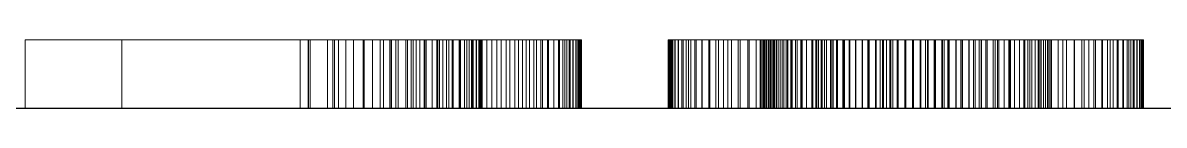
# Model space of a CAD drawing. Header units: millimetres. Extents: x 6 to 207, y 20 to 91.
# Drawn here: x 53.342 to 56.671, y 20.667 to 20.867 of the extents above; entities that cross this region are included whole.
import ezdxf

# ---------------------------------------------------------------- set-up
doc = ezdxf.new("R2010")
doc.units = ezdxf.units.MM
doc.linetypes.add('WP_HIDDEN', pattern=[2.3, 1.5, -0.8])
doc.layers.add('HIDDEN', color=7, linetype='WP_HIDDEN', lineweight=13)
doc.layers.add('VISIBLE', color=7, linetype='CONTINUOUS', lineweight=25)

msp = doc.modelspace()

# ---------------------------------------------------------------- linework, layer by layer
at = {"layer": 'HIDDEN', "ltscale": 0.333333}
for p, q in [((53.34918, 20.66667), (53.34918, 20.86667)), ((53.34918, 20.86667), (53.63053, 20.86667)), ((54.15116, 20.86667), (53.34918, 20.86667)), ((53.63053, 20.66667), (53.63053, 20.86667)), ((53.63053, 20.86667), (54.17581, 20.86667)), ((53.63053, 20.86667), (54.17436, 20.86667)), ((54.18016, 20.86667), (53.63053, 20.86667)), ((54.15116, 20.66667), (54.15116, 20.86667)), ((54.25077, 20.86667), (54.15116, 20.86667)), ((54.17436, 20.86667), (54.26256, 20.86667)), ((54.17436, 20.66667), (54.17436, 20.86667)), ((54.17581, 20.66667), (54.17581, 20.86667)), ((54.17581, 20.86667), (54.2311, 20.86667)), ((54.24586, 20.86667), (54.18016, 20.86667)), ((54.18016, 20.66667), (54.18016, 20.86667)), ((54.2311, 20.66667), (54.2311, 20.86667)), ((54.2311, 20.86667), (54.28422, 20.86667)), ((54.30661, 20.86667), (54.24586, 20.86667)), ((54.24586, 20.66667), (54.24586, 20.86667)), ((54.25077, 20.66667), (54.25077, 20.86667)), ((54.33788, 20.86667), (54.25077, 20.86667)), ((54.26256, 20.86667), (54.3357, 20.86667)), ((54.26256, 20.66667), (54.26256, 20.86667)), ((54.28422, 20.66667), (54.28422, 20.86667)), ((54.28422, 20.86667), (54.33516, 20.86667)), ((54.36242, 20.86667), (54.30661, 20.86667)), ((54.30661, 20.66667), (54.30661, 20.86667)), ((54.33516, 20.66667), (54.33516, 20.86667)), ((54.33516, 20.86667), (54.38392, 20.86667)), ((54.3357, 20.86667), (54.3938, 20.86667)), ((54.3357, 20.66667), (54.3357, 20.86667)), ((54.33788, 20.66667), (54.33788, 20.86667)), ((54.41247, 20.86667), (54.33788, 20.86667)), ((54.41329, 20.86667), (54.36242, 20.86667)), ((54.36242, 20.66667), (54.36242, 20.86667)), ((54.38392, 20.66667), (54.38392, 20.86667)), ((54.38392, 20.86667), (54.43051, 20.86667)), ((54.3938, 20.86667), (54.41721, 20.86667)), ((54.3938, 20.66667), (54.3938, 20.86667)), ((54.41247, 20.66667), (54.41247, 20.86667)), ((54.47456, 20.86667), (54.41247, 20.86667)), ((54.45922, 20.86667), (54.41329, 20.86667)), ((54.41329, 20.66667), (54.41329, 20.86667)), ((54.41721, 20.86667), (54.43686, 20.86667)), ((54.41721, 20.66667), (54.41721, 20.86667)), ((54.43051, 20.66667), (54.43051, 20.86667)), ((54.43051, 20.86667), (54.47492, 20.86667)), ((54.43686, 20.86667), (54.46374, 20.86667)), ((54.43686, 20.66667), (54.43686, 20.86667)), ((54.48033, 20.86667), (54.45922, 20.86667)), ((54.45922, 20.66667), (54.45922, 20.86667)), ((54.46374, 20.86667), (54.48929, 20.86667)), ((54.46374, 20.66667), (54.46374, 20.86667)), ((54.47456, 20.66667), (54.47456, 20.86667)), ((54.51292, 20.86667), (54.47456, 20.86667)), ((54.47492, 20.66667), (54.47492, 20.86667)), ((54.47492, 20.86667), (54.51716, 20.86667)), ((54.50021, 20.86667), (54.48033, 20.86667)), ((54.48033, 20.66667), (54.48033, 20.86667)), ((54.48929, 20.86667), (54.5135, 20.86667)), ((54.48929, 20.66667), (54.48929, 20.86667)), ((54.51886, 20.86667), (54.50021, 20.86667)), ((54.50021, 20.66667), (54.50021, 20.86667)), ((54.51292, 20.66667), (54.51292, 20.86667)), ((54.5497, 20.86667), (54.51292, 20.86667)), ((54.5135, 20.86667), (54.53638, 20.86667)), ((54.5135, 20.66667), (54.5135, 20.86667)), ((54.51716, 20.66667), (54.51716, 20.86667)), ((54.51716, 20.86667), (54.55722, 20.86667)), ((54.53626, 20.86667), (54.51886, 20.86667)), ((54.51886, 20.66667), (54.51886, 20.86667)), ((54.55244, 20.86667), (54.53626, 20.86667)), ((54.53626, 20.66667), (54.53626, 20.86667)), ((54.53638, 20.86667), (54.55792, 20.86667)), ((54.53638, 20.66667), (54.53638, 20.86667)), ((54.5497, 20.66667), (54.5497, 20.86667)), ((54.58489, 20.86667), (54.5497, 20.86667)), ((54.56738, 20.86667), (54.55244, 20.86667)), ((54.55244, 20.66667), (54.55244, 20.86667)), ((54.55722, 20.66667), (54.55722, 20.86667)), ((54.55722, 20.86667), (54.59511, 20.86667)), ((54.55792, 20.86667), (54.57812, 20.86667)), ((54.55792, 20.66667), (54.55792, 20.86667)), ((54.59423, 20.86667), (54.56738, 20.86667)), ((54.56738, 20.66667), (54.56738, 20.86667)), ((54.57812, 20.86667), (54.59698, 20.86667)), ((54.57812, 20.66667), (54.57812, 20.86667)), ((54.58489, 20.66667), (54.58489, 20.86667)), ((54.6185, 20.86667), (54.58489, 20.86667)), ((54.6175, 20.86667), (54.59423, 20.86667)), ((54.59423, 20.66667), (54.59423, 20.86667)), ((54.59511, 20.66667), (54.59511, 20.86667)), ((54.59511, 20.86667), (54.63082, 20.86667)), ((54.59698, 20.86667), (54.61451, 20.86667)), ((54.59698, 20.66667), (54.59698, 20.86667)), ((54.61451, 20.86667), (54.63031, 20.86667)), ((54.61451, 20.66667), (54.61451, 20.86667)), ((54.63719, 20.86667), (54.6175, 20.86667)), ((54.6175, 20.66667), (54.6175, 20.86667)), ((54.6185, 20.66667), (54.6185, 20.86667)), ((54.65051, 20.86667), (54.6185, 20.86667)), ((54.63031, 20.86667), (54.64401, 20.86667)), ((54.63031, 20.66667), (54.63031, 20.86667)), ((54.63082, 20.66667), (54.63082, 20.86667)), ((54.63082, 20.86667), (54.66436, 20.86667)), ((54.6533, 20.86667), (54.63719, 20.86667)), ((54.63719, 20.66667), (54.63719, 20.86667)), ((54.64401, 20.86667), (54.6556, 20.86667)), ((54.64401, 20.66667), (54.64401, 20.86667)), ((54.65051, 20.66667), (54.65051, 20.86667)), ((54.68095, 20.86667), (54.65051, 20.86667)), ((54.66583, 20.86667), (54.6533, 20.86667)), ((54.6533, 20.66667), (54.6533, 20.86667)), ((54.6556, 20.86667), (54.66509, 20.86667)), ((54.6556, 20.66667), (54.6556, 20.86667)), ((54.66436, 20.66667), (54.66436, 20.86667)), ((54.66436, 20.86667), (54.69572, 20.86667)), ((54.66509, 20.86667), (54.67246, 20.86667)), ((54.66509, 20.66667), (54.66509, 20.86667)), ((54.67478, 20.86667), (54.66583, 20.86667)), ((54.66583, 20.66667), (54.66583, 20.86667)), ((54.67246, 20.86667), (54.67773, 20.86667)), ((54.67246, 20.66667), (54.67246, 20.86667)), ((54.68015, 20.86667), (54.67478, 20.86667)), ((54.67478, 20.66667), (54.67478, 20.86667)), ((54.67773, 20.86667), (54.68089, 20.86667)), ((54.67773, 20.66667), (54.67773, 20.86667)), ((54.68194, 20.86667), (54.68015, 20.86667)), ((54.68015, 20.66667), (54.68015, 20.86667)), ((54.68089, 20.86667), (54.68194, 20.86667)), ((54.68089, 20.66667), (54.68089, 20.86667)), ((54.68095, 20.66667), (54.68095, 20.86667)), ((54.70979, 20.86667), (54.68095, 20.86667)), ((54.68194, 20.66667), (54.68194, 20.86667)), ((54.69572, 20.66667), (54.69572, 20.86667)), ((54.69572, 20.86667), (54.72491, 20.86667)), ((54.70979, 20.66667), (54.70979, 20.86667)), ((54.73705, 20.86667), (54.70979, 20.86667)), ((54.72491, 20.66667), (54.72491, 20.86667)), ((54.72491, 20.86667), (54.75192, 20.86667)), ((54.73705, 20.66667), (54.73705, 20.86667)), ((54.76287, 20.86667), (54.73705, 20.86667)), ((54.75192, 20.66667), (54.75192, 20.86667)), ((54.75192, 20.86667), (54.77675, 20.86667)), ((54.76287, 20.66667), (54.76287, 20.86667)), ((54.7874, 20.86667), (54.76287, 20.86667)), ((54.77675, 20.66667), (54.77675, 20.86667)), ((54.77675, 20.86667), (54.79941, 20.86667)), ((54.7874, 20.66667), (54.7874, 20.86667)), ((54.81064, 20.86667), (54.7874, 20.86667)), ((54.79941, 20.66667), (54.79941, 20.86667)), ((54.79941, 20.86667), (54.82031, 20.86667)), ((54.81064, 20.66667), (54.81064, 20.86667)), ((54.83259, 20.86667), (54.81064, 20.86667)), ((54.82031, 20.66667), (54.82031, 20.86667)), ((54.82031, 20.86667), (54.83986, 20.86667)), ((54.83259, 20.66667), (54.83259, 20.86667)), ((54.85324, 20.86667), (54.83259, 20.86667)), ((54.83986, 20.66667), (54.83986, 20.86667)), ((54.83986, 20.86667), (54.85806, 20.86667)), ((54.85324, 20.66667), (54.85324, 20.86667)), ((54.8726, 20.86667), (54.85324, 20.86667)), ((54.85806, 20.66667), (54.85806, 20.86667)), ((54.85806, 20.86667), (54.87492, 20.86667)), ((54.8726, 20.66667), (54.8726, 20.86667)), ((54.89068, 20.86667), (54.8726, 20.86667)), ((54.87492, 20.66667), (54.87492, 20.86667)), ((54.87492, 20.86667), (54.89042, 20.86667)), ((54.89042, 20.66667), (54.89042, 20.86667)), ((54.89042, 20.86667), (54.90458, 20.86667)), ((54.89068, 20.66667), (54.89068, 20.86667)), ((54.90746, 20.86667), (54.89068, 20.86667)), ((54.90458, 20.66667), (54.90458, 20.86667)), ((54.90458, 20.86667), (54.91739, 20.86667)), ((54.90746, 20.66667), (54.90746, 20.86667)), ((54.92258, 20.86667), (54.90746, 20.86667)), ((54.91739, 20.66667), (54.91739, 20.86667)), ((54.91739, 20.86667), (54.92885, 20.86667)), ((54.92258, 20.66667), (54.92258, 20.86667)), ((54.93569, 20.86667), (54.92258, 20.86667)), ((54.92885, 20.66667), (54.92885, 20.86667)), ((54.92885, 20.86667), (54.93896, 20.86667)), ((54.93569, 20.66667), (54.93569, 20.86667)), ((54.94678, 20.86667), (54.93569, 20.86667)), ((54.93896, 20.66667), (54.93896, 20.86667)), ((54.93896, 20.86667), (54.94772, 20.86667)), ((54.94678, 20.66667), (54.94678, 20.86667)), ((54.95586, 20.86667), (54.94678, 20.86667)), ((54.94772, 20.66667), (54.94772, 20.86667)), ((54.94772, 20.86667), (54.95514, 20.86667)), ((54.95514, 20.66667), (54.95514, 20.86667)), ((54.95514, 20.86667), (54.9612, 20.86667)), ((54.95586, 20.66667), (54.95586, 20.86667)), ((54.96292, 20.86667), (54.95586, 20.86667)), ((54.9612, 20.66667), (54.9612, 20.86667)), ((54.9612, 20.86667), (54.96592, 20.86667)), ((54.96292, 20.66667), (54.96292, 20.86667)), ((54.96796, 20.86667), (54.96292, 20.86667)), ((54.96592, 20.66667), (54.96592, 20.86667)), ((54.96592, 20.86667), (54.96929, 20.86667)), ((54.96796, 20.66667), (54.96796, 20.86667)), ((54.97098, 20.86667), (54.96796, 20.86667)), ((54.96929, 20.66667), (54.96929, 20.86667)), ((54.96929, 20.86667), (54.97132, 20.86667)), ((54.97098, 20.66667), (54.97098, 20.86667)), ((54.97199, 20.86667), (54.97098, 20.86667)), ((54.97132, 20.66667), (54.97132, 20.86667)), ((54.97132, 20.86667), (54.97199, 20.86667)), ((54.97199, 20.66667), (54.97199, 20.86667)), ((55.22554, 20.86667), (55.22433, 20.86667)), ((55.22433, 20.66667), (55.22433, 20.86667)), ((55.22433, 20.86667), (55.22515, 20.86667)), ((55.22515, 20.66667), (55.22515, 20.86667)), ((55.22515, 20.86667), (55.22762, 20.86667)), ((55.22918, 20.86667), (55.22554, 20.86667)), ((55.22554, 20.66667), (55.22554, 20.86667)), ((55.22762, 20.66667), (55.22762, 20.86667)), ((55.22762, 20.86667), (55.23172, 20.86667)), ((55.23524, 20.86667), (55.22918, 20.86667)), ((55.22918, 20.66667), (55.22918, 20.86667)), ((55.23172, 20.66667), (55.23172, 20.86667)), ((55.23172, 20.86667), (55.23747, 20.86667)), ((55.24373, 20.86667), (55.23524, 20.86667)), ((55.23524, 20.66667), (55.23524, 20.86667)), ((55.23747, 20.66667), (55.23747, 20.86667)), ((55.23747, 20.86667), (55.24487, 20.86667)), ((55.25464, 20.86667), (55.24373, 20.86667)), ((55.24373, 20.66667), (55.24373, 20.86667)), ((55.24487, 20.66667), (55.24487, 20.86667)), ((55.24487, 20.86667), (55.2539, 20.86667)), ((55.2539, 20.66667), (55.2539, 20.86667)), ((55.2539, 20.86667), (55.26458, 20.86667)), ((55.26797, 20.86667), (55.25464, 20.86667)), ((55.25464, 20.66667), (55.25464, 20.86667)), ((55.26458, 20.66667), (55.26458, 20.86667)), ((55.26458, 20.86667), (55.2769, 20.86667)), ((55.28373, 20.86667), (55.26797, 20.86667)), ((55.26797, 20.66667), (55.26797, 20.86667)), ((55.2769, 20.66667), (55.2769, 20.86667)), ((55.2769, 20.86667), (55.29087, 20.86667)), ((55.30192, 20.86667), (55.28373, 20.86667)), ((55.28373, 20.66667), (55.28373, 20.86667)), ((55.29087, 20.66667), (55.29087, 20.86667)), ((55.29087, 20.86667), (55.30647, 20.86667)), ((55.30192, 20.66667), (55.30192, 20.86667)), ((55.32249, 20.86667), (55.30192, 20.86667)), ((55.30647, 20.66667), (55.30647, 20.86667)), ((55.30647, 20.86667), (55.32372, 20.86667)), ((55.32249, 20.66667), (55.32249, 20.86667)), ((55.34542, 20.86667), (55.32249, 20.86667)), ((55.32372, 20.66667), (55.32372, 20.86667)), ((55.32372, 20.86667), (55.34261, 20.86667)), ((55.34261, 20.66667), (55.34261, 20.86667)), ((55.34261, 20.86667), (55.36315, 20.86667)), ((55.34542, 20.66667), (55.34542, 20.86667)), ((55.37071, 20.86667), (55.34542, 20.86667)), ((55.36315, 20.66667), (55.36315, 20.86667)), ((55.36315, 20.86667), (55.38533, 20.86667)), ((55.37071, 20.66667), (55.37071, 20.86667)), ((55.39836, 20.86667), (55.37071, 20.86667)), ((55.38533, 20.66667), (55.38533, 20.86667)), ((55.38533, 20.86667), (55.40915, 20.86667)), ((55.39836, 20.66667), (55.39836, 20.86667)), ((55.42836, 20.86667), (55.39836, 20.86667)), ((55.40915, 20.66667), (55.40915, 20.86667)), ((55.40915, 20.86667), (55.43461, 20.86667)), ((55.42836, 20.66667), (55.42836, 20.86667)), ((55.46072, 20.86667), (55.42836, 20.86667)), ((55.43461, 20.66667), (55.43461, 20.86667)), ((55.43461, 20.86667), (55.45706, 20.86667)), ((55.45706, 20.66667), (55.45706, 20.86667)), ((55.45706, 20.86667), (55.48055, 20.86667)), ((55.46072, 20.66667), (55.46072, 20.86667)), ((55.49543, 20.86667), (55.46072, 20.86667)), ((55.48055, 20.66667), (55.48055, 20.86667)), ((55.48055, 20.86667), (55.50506, 20.86667)), ((55.49454, 20.86667), (55.49262, 20.86667)), ((55.49262, 20.86667), (55.49473, 20.86667)), ((55.49262, 20.66667), (55.49262, 20.86667)), ((55.50028, 20.86667), (55.49454, 20.86667)), ((55.49454, 20.66667), (55.49454, 20.86667)), ((55.49473, 20.86667), (55.50105, 20.86667)), ((55.49473, 20.66667), (55.49473, 20.86667)), ((55.49543, 20.66667), (55.49543, 20.86667)), ((55.5325, 20.86667), (55.49543, 20.86667)), ((55.50459, 20.86667), (55.50028, 20.86667)), ((55.50028, 20.66667), (55.50028, 20.86667)), ((55.50105, 20.86667), (55.50579, 20.86667)), ((55.50105, 20.66667), (55.50105, 20.86667)), ((55.50986, 20.86667), (55.50459, 20.86667)), ((55.50459, 20.66667), (55.50459, 20.86667)), ((55.50506, 20.66667), (55.50506, 20.86667)), ((55.50506, 20.86667), (55.5306, 20.86667)), ((55.50579, 20.86667), (55.51159, 20.86667)), ((55.50579, 20.66667), (55.50579, 20.86667)), ((55.51608, 20.86667), (55.50986, 20.86667)), ((55.50986, 20.66667), (55.50986, 20.86667)), ((55.51159, 20.86667), (55.51844, 20.86667)), ((55.51159, 20.66667), (55.51159, 20.86667)), ((55.52326, 20.86667), (55.51608, 20.86667)), ((55.51608, 20.66667), (55.51608, 20.86667)), ((55.51844, 20.86667), (55.52634, 20.86667)), ((55.51844, 20.66667), (55.51844, 20.86667)), ((55.5314, 20.86667), (55.52326, 20.86667)), ((55.52326, 20.66667), (55.52326, 20.86667)), ((55.52634, 20.86667), (55.5353, 20.86667)), ((55.52634, 20.66667), (55.52634, 20.86667)), ((55.5306, 20.66667), (55.5306, 20.86667)), ((55.5306, 20.86667), (55.55718, 20.86667)), ((55.54049, 20.86667), (55.5314, 20.86667)), ((55.5314, 20.66667), (55.5314, 20.86667)), ((55.5325, 20.66667), (55.5325, 20.86667)), ((55.57199, 20.86667), (55.5325, 20.86667)), ((55.5353, 20.86667), (55.54531, 20.86667)), ((55.5353, 20.66667), (55.5353, 20.86667)), ((55.55054, 20.86667), (55.54049, 20.86667)), ((55.54049, 20.66667), (55.54049, 20.86667)), ((55.54531, 20.86667), (55.55637, 20.86667)), ((55.54531, 20.66667), (55.54531, 20.86667)), ((55.56155, 20.86667), (55.55054, 20.86667)), ((55.55054, 20.66667), (55.55054, 20.86667)), ((55.55637, 20.86667), (55.56849, 20.86667)), ((55.55637, 20.66667), (55.55637, 20.86667)), ((55.55718, 20.66667), (55.55718, 20.86667)), ((55.55718, 20.86667), (55.58478, 20.86667)), ((55.57352, 20.86667), (55.56155, 20.86667)), ((55.56155, 20.66667), (55.56155, 20.86667)), ((55.56849, 20.86667), (55.58166, 20.86667)), ((55.56849, 20.66667), (55.56849, 20.86667)), ((55.57199, 20.66667), (55.57199, 20.86667)), ((55.61394, 20.86667), (55.57199, 20.86667)), ((55.58645, 20.86667), (55.57352, 20.86667)), ((55.57352, 20.66667), (55.57352, 20.86667)), ((55.58166, 20.86667), (55.59588, 20.86667)), ((55.58166, 20.66667), (55.58166, 20.86667)), ((55.58478, 20.66667), (55.58478, 20.86667)), ((55.58478, 20.86667), (55.61342, 20.86667)), ((55.60033, 20.86667), (55.58645, 20.86667)), ((55.58645, 20.66667), (55.58645, 20.86667)), ((55.59588, 20.86667), (55.61116, 20.86667)), ((55.59588, 20.66667), (55.59588, 20.86667)), ((55.61517, 20.86667), (55.60033, 20.86667)), ((55.60033, 20.66667), (55.60033, 20.86667)), ((55.61116, 20.86667), (55.62749, 20.86667)), ((55.61116, 20.66667), (55.61116, 20.86667)), ((55.61342, 20.66667), (55.61342, 20.86667)), ((55.61342, 20.86667), (55.64308, 20.86667)), ((55.61394, 20.66667), (55.61394, 20.86667)), ((55.65837, 20.86667), (55.61394, 20.86667)), ((55.6467, 20.86667), (55.61517, 20.86667)), ((55.61517, 20.66667), (55.61517, 20.86667)), ((55.62749, 20.86667), (55.65546, 20.86667)), ((55.62749, 20.66667), (55.62749, 20.86667)), ((55.64308, 20.66667), (55.64308, 20.86667)), ((55.64308, 20.86667), (55.67378, 20.86667)), ((55.66314, 20.86667), (55.6467, 20.86667)), ((55.6467, 20.66667), (55.6467, 20.86667)), ((55.65546, 20.86667), (55.67029, 20.86667)), ((55.65546, 20.66667), (55.65546, 20.86667)), ((55.65837, 20.66667), (55.65837, 20.86667)), ((55.70526, 20.86667), (55.65837, 20.86667)), ((55.68002, 20.86667), (55.66314, 20.86667)), ((55.66314, 20.66667), (55.66314, 20.86667)), ((55.67029, 20.86667), (55.68569, 20.86667)), ((55.67029, 20.66667), (55.67029, 20.86667)), ((55.67378, 20.66667), (55.67378, 20.86667)), ((55.67378, 20.86667), (55.70551, 20.86667)), ((55.69735, 20.86667), (55.68002, 20.86667)), ((55.68002, 20.66667), (55.68002, 20.86667)), ((55.68569, 20.86667), (55.70165, 20.86667)), ((55.68569, 20.66667), (55.68569, 20.86667)), ((55.71513, 20.86667), (55.69735, 20.86667)), ((55.69735, 20.66667), (55.69735, 20.86667)), ((55.70165, 20.86667), (55.71818, 20.86667)), ((55.70165, 20.66667), (55.70165, 20.86667)), ((55.70526, 20.66667), (55.70526, 20.86667)), ((55.75463, 20.86667), (55.70526, 20.86667)), ((55.70551, 20.66667), (55.70551, 20.86667)), ((55.70551, 20.86667), (55.73827, 20.86667)), ((55.73336, 20.86667), (55.71513, 20.86667)), ((55.71513, 20.66667), (55.71513, 20.86667)), ((55.71818, 20.86667), (55.73528, 20.86667)), ((55.71818, 20.66667), (55.71818, 20.86667)), ((55.75203, 20.86667), (55.73336, 20.86667)), ((55.73336, 20.66667), (55.73336, 20.86667)), ((55.73528, 20.86667), (55.75294, 20.86667)), ((55.73528, 20.66667), (55.73528, 20.86667)), ((55.73827, 20.66667), (55.73827, 20.86667)), ((55.73827, 20.86667), (55.77206, 20.86667)), ((55.77116, 20.86667), (55.75203, 20.86667)), ((55.75203, 20.66667), (55.75203, 20.86667)), ((55.75294, 20.86667), (55.77117, 20.86667)), ((55.75294, 20.66667), (55.75294, 20.86667)), ((55.75463, 20.66667), (55.75463, 20.86667)), ((55.80646, 20.86667), (55.75463, 20.86667)), ((55.79072, 20.86667), (55.77116, 20.86667)), ((55.77116, 20.66667), (55.77116, 20.86667)), ((55.77117, 20.86667), (55.78997, 20.86667)), ((55.77117, 20.66667), (55.77117, 20.86667)), ((55.77206, 20.66667), (55.77206, 20.86667)), ((55.77206, 20.86667), (55.80689, 20.86667)), ((55.78997, 20.86667), (55.80933, 20.86667)), ((55.78997, 20.66667), (55.78997, 20.86667)), ((55.81074, 20.86667), (55.79072, 20.86667)), ((55.79072, 20.66667), (55.79072, 20.86667)), ((55.80646, 20.66667), (55.80646, 20.86667)), ((55.86077, 20.86667), (55.80646, 20.86667)), ((55.80689, 20.66667), (55.80689, 20.86667)), ((55.80689, 20.86667), (55.84274, 20.86667)), ((55.80933, 20.86667), (55.82926, 20.86667)), ((55.80933, 20.66667), (55.80933, 20.86667)), ((55.83121, 20.86667), (55.81074, 20.86667)), ((55.81074, 20.66667), (55.81074, 20.86667)), ((55.82926, 20.86667), (55.84975, 20.86667)), ((55.82926, 20.66667), (55.82926, 20.86667)), ((55.85212, 20.86667), (55.83121, 20.86667)), ((55.83121, 20.66667), (55.83121, 20.86667)), ((55.84274, 20.66667), (55.84274, 20.86667)), ((55.84274, 20.86667), (55.87963, 20.86667)), ((55.84975, 20.86667), (55.87082, 20.86667)), ((55.84975, 20.66667), (55.84975, 20.86667)), ((55.87348, 20.86667), (55.85212, 20.86667)), ((55.85212, 20.66667), (55.85212, 20.86667)), ((55.86077, 20.66667), (55.86077, 20.86667)), ((55.91754, 20.86667), (55.86077, 20.86667)), ((55.87082, 20.86667), (55.89244, 20.86667)), ((55.87082, 20.66667), (55.87082, 20.86667)), ((55.89529, 20.86667), (55.87348, 20.86667)), ((55.87348, 20.66667), (55.87348, 20.86667)), ((55.87963, 20.66667), (55.87963, 20.86667)), ((55.87963, 20.86667), (55.91754, 20.86667)), ((55.89244, 20.86667), (55.91464, 20.86667)), ((55.89244, 20.66667), (55.89244, 20.86667)), ((55.91754, 20.86667), (55.89529, 20.86667)), ((55.89529, 20.66667), (55.89529, 20.86667)), ((55.91464, 20.86667), (55.93725, 20.86667)), ((55.91464, 20.66667), (55.91464, 20.86667)), ((55.91754, 20.66667), (55.91754, 20.86667)), ((55.95967, 20.86667), (55.91754, 20.86667)), ((55.91754, 20.86667), (55.97465, 20.86667)), ((55.9398, 20.86667), (55.91754, 20.86667)), ((55.93725, 20.86667), (55.95938, 20.86667)), ((55.93725, 20.66667), (55.93725, 20.86667)), ((55.9616, 20.86667), (55.9398, 20.86667)), ((55.9398, 20.66667), (55.9398, 20.86667)), ((55.95938, 20.86667), (55.98105, 20.86667)), ((55.95938, 20.66667), (55.95938, 20.86667)), ((55.95967, 20.66667), (55.95967, 20.86667)), ((56.00048, 20.86667), (55.95967, 20.86667)), ((55.98296, 20.86667), (55.9616, 20.86667)), ((55.9616, 20.66667), (55.9616, 20.86667)), ((55.97465, 20.66667), (55.97465, 20.86667)), ((55.97465, 20.86667), (56.02925, 20.86667)), ((55.98105, 20.86667), (56.00224, 20.86667)), ((55.98105, 20.66667), (55.98105, 20.86667)), ((56.00387, 20.86667), (55.98296, 20.86667)), ((55.98296, 20.66667), (55.98296, 20.86667)), ((56.00048, 20.66667), (56.00048, 20.86667)), ((56.03997, 20.86667), (56.00048, 20.86667)), ((56.00224, 20.86667), (56.02297, 20.86667)), ((56.00224, 20.66667), (56.00224, 20.86667)), ((56.02434, 20.86667), (56.00387, 20.86667)), ((56.00387, 20.66667), (56.00387, 20.86667)), ((56.02297, 20.86667), (56.04322, 20.86667)), ((56.02297, 20.66667), (56.02297, 20.86667)), ((56.04436, 20.86667), (56.02434, 20.86667)), ((56.02434, 20.66667), (56.02434, 20.86667)), ((56.02925, 20.66667), (56.02925, 20.86667)), ((56.02925, 20.86667), (56.08134, 20.86667)), ((56.03997, 20.66667), (56.03997, 20.86667)), ((56.07815, 20.86667), (56.03997, 20.86667)), ((56.04322, 20.86667), (56.06301, 20.86667)), ((56.04322, 20.66667), (56.04322, 20.86667)), ((56.06393, 20.86667), (56.04436, 20.86667)), ((56.04436, 20.66667), (56.04436, 20.86667)), ((56.06301, 20.86667), (56.08232, 20.86667)), ((56.06301, 20.66667), (56.06301, 20.86667)), ((56.08305, 20.86667), (56.06393, 20.86667)), ((56.06393, 20.66667), (56.06393, 20.86667)), ((56.07815, 20.66667), (56.07815, 20.86667)), ((56.11502, 20.86667), (56.07815, 20.86667)), ((56.08134, 20.66667), (56.08134, 20.86667)), ((56.08134, 20.86667), (56.13091, 20.86667)), ((56.08232, 20.86667), (56.10117, 20.86667)), ((56.08232, 20.66667), (56.08232, 20.86667)), ((56.10172, 20.86667), (56.08305, 20.86667)), ((56.08305, 20.66667), (56.08305, 20.86667)), ((56.10117, 20.86667), (56.11954, 20.86667)), ((56.10117, 20.66667), (56.10117, 20.86667)), ((56.11995, 20.86667), (56.10172, 20.86667)), ((56.10172, 20.66667), (56.10172, 20.86667)), ((56.11502, 20.66667), (56.11502, 20.86667)), ((56.15057, 20.86667), (56.11502, 20.86667)), ((56.11954, 20.86667), (56.13745, 20.86667)), ((56.11954, 20.66667), (56.11954, 20.86667)), ((56.13773, 20.86667), (56.11995, 20.86667)), ((56.11995, 20.66667), (56.11995, 20.86667)), ((56.13091, 20.66667), (56.13091, 20.86667)), ((56.13091, 20.86667), (56.17796, 20.86667)), ((56.13745, 20.86667), (56.15488, 20.86667)), ((56.13745, 20.66667), (56.13745, 20.86667)), ((56.15506, 20.86667), (56.13773, 20.86667)), ((56.13773, 20.66667), (56.13773, 20.86667)), ((56.15057, 20.66667), (56.15057, 20.86667)), ((56.18481, 20.86667), (56.15057, 20.86667)), ((56.15488, 20.86667), (56.17184, 20.86667)), ((56.15488, 20.66667), (56.15488, 20.86667)), ((56.17195, 20.86667), (56.15506, 20.86667)), ((56.15506, 20.66667), (56.15506, 20.86667)), ((56.17184, 20.86667), (56.18834, 20.86667)), ((56.17184, 20.66667), (56.17184, 20.86667)), ((56.18838, 20.86667), (56.17195, 20.86667)), ((56.17195, 20.66667), (56.17195, 20.86667)), ((56.17796, 20.66667), (56.17796, 20.86667)), ((56.17796, 20.86667), (56.2225, 20.86667)), ((56.18481, 20.66667), (56.18481, 20.86667)), ((56.21774, 20.86667), (56.18481, 20.86667)), ((56.18834, 20.86667), (56.20436, 20.86667)), ((56.18834, 20.66667), (56.18834, 20.86667)), ((56.21991, 20.86667), (56.18838, 20.86667)), ((56.18838, 20.66667), (56.18838, 20.86667)), ((56.20436, 20.86667), (56.21991, 20.86667)), ((56.20436, 20.66667), (56.20436, 20.86667)), ((56.21774, 20.66667), (56.21774, 20.86667)), ((56.2493, 20.86667), (56.21774, 20.86667)), ((56.21991, 20.86667), (56.23475, 20.86667)), ((56.21991, 20.66667), (56.21991, 20.86667)), ((56.2225, 20.66667), (56.2225, 20.86667)), ((56.2225, 20.86667), (56.26452, 20.86667)), ((56.23475, 20.86667), (56.24864, 20.86667)), ((56.23475, 20.66667), (56.23475, 20.86667)), ((56.24864, 20.86667), (56.26156, 20.86667)), ((56.24864, 20.66667), (56.24864, 20.86667)), ((56.2493, 20.66667), (56.2493, 20.86667)), ((56.27946, 20.86667), (56.2493, 20.86667)), ((56.26156, 20.86667), (56.27353, 20.86667)), ((56.26156, 20.66667), (56.26156, 20.86667)), ((56.26452, 20.66667), (56.26452, 20.86667)), ((56.26452, 20.86667), (56.30403, 20.86667)), ((56.27353, 20.86667), (56.28454, 20.86667)), ((56.27353, 20.66667), (56.27353, 20.86667)), ((56.27946, 20.66667), (56.27946, 20.86667)), ((56.30822, 20.86667), (56.27946, 20.86667)), ((56.28454, 20.86667), (56.29459, 20.86667)), ((56.28454, 20.66667), (56.28454, 20.86667)), ((56.29459, 20.86667), (56.30368, 20.86667)), ((56.29459, 20.66667), (56.29459, 20.86667)), ((56.30368, 20.86667), (56.31182, 20.86667)), ((56.30368, 20.66667), (56.30368, 20.86667)), ((56.30403, 20.66667), (56.30403, 20.86667)), ((56.30403, 20.86667), (56.34109, 20.86667)), ((56.30822, 20.66667), (56.30822, 20.86667)), ((56.33557, 20.86667), (56.30822, 20.86667)), ((56.31182, 20.86667), (56.319, 20.86667)), ((56.31182, 20.66667), (56.31182, 20.86667)), ((56.319, 20.86667), (56.32523, 20.86667)), ((56.319, 20.66667), (56.319, 20.86667)), ((56.32523, 20.86667), (56.33049, 20.86667)), ((56.32523, 20.66667), (56.32523, 20.86667)), ((56.33049, 20.86667), (56.3348, 20.86667)), ((56.33049, 20.66667), (56.33049, 20.86667)), ((56.3348, 20.86667), (56.34054, 20.86667)), ((56.3348, 20.66667), (56.3348, 20.86667)), ((56.33557, 20.66667), (56.33557, 20.86667)), ((56.36152, 20.86667), (56.33557, 20.86667)), ((56.34054, 20.86667), (56.34246, 20.86667)), ((56.34054, 20.66667), (56.34054, 20.86667)), ((56.34109, 20.66667), (56.34109, 20.86667)), ((56.34109, 20.86667), (56.37577, 20.86667)), ((56.34246, 20.66667), (56.34246, 20.86667)), ((56.36152, 20.66667), (56.36152, 20.86667)), ((56.38606, 20.86667), (56.36152, 20.86667)), ((56.37577, 20.66667), (56.37577, 20.86667)), ((56.37577, 20.86667), (56.40807, 20.86667)), ((56.38606, 20.66667), (56.38606, 20.86667)), ((56.40919, 20.86667), (56.38606, 20.86667)), ((56.40807, 20.66667), (56.40807, 20.86667)), ((56.40807, 20.86667), (56.43799, 20.86667)), ((56.40919, 20.66667), (56.40919, 20.86667)), ((56.43092, 20.86667), (56.40919, 20.86667)), ((56.43092, 20.66667), (56.43092, 20.86667)), ((56.45138, 20.86667), (56.43092, 20.86667)), ((56.43799, 20.66667), (56.43799, 20.86667)), ((56.43799, 20.86667), (56.46554, 20.86667)), ((56.45138, 20.66667), (56.45138, 20.86667)), ((56.47071, 20.86667), (56.45138, 20.86667)), ((56.46554, 20.66667), (56.46554, 20.86667)), ((56.46554, 20.86667), (56.4907, 20.86667)), ((56.47071, 20.66667), (56.47071, 20.86667)), ((56.48891, 20.86667), (56.47071, 20.86667)), ((56.48891, 20.66667), (56.48891, 20.86667)), ((56.50597, 20.86667), (56.48891, 20.86667)), ((56.4907, 20.66667), (56.4907, 20.86667)), ((56.4907, 20.86667), (56.51348, 20.86667)), ((56.50597, 20.66667), (56.50597, 20.86667)), ((56.5219, 20.86667), (56.50597, 20.86667)), ((56.51348, 20.66667), (56.51348, 20.86667)), ((56.51348, 20.86667), (56.53389, 20.86667)), ((56.5219, 20.66667), (56.5219, 20.86667)), ((56.5367, 20.86667), (56.5219, 20.86667)), ((56.53389, 20.66667), (56.53389, 20.86667)), ((56.53389, 20.86667), (56.5519, 20.86667)), ((56.5367, 20.66667), (56.5367, 20.86667)), ((56.55036, 20.86667), (56.5367, 20.86667)), ((56.55036, 20.66667), (56.55036, 20.86667)), ((56.56289, 20.86667), (56.55036, 20.86667)), ((56.5519, 20.66667), (56.5519, 20.86667)), ((56.5519, 20.86667), (56.56752, 20.86667)), ((56.56289, 20.66667), (56.56289, 20.86667)), ((56.57411, 20.86667), (56.56289, 20.86667)), ((56.56752, 20.66667), (56.56752, 20.86667)), ((56.56752, 20.86667), (56.58073, 20.86667)), ((56.57411, 20.66667), (56.57411, 20.86667)), ((56.58383, 20.86667), (56.57411, 20.86667)), ((56.58073, 20.66667), (56.58073, 20.86667)), ((56.58073, 20.86667), (56.59154, 20.86667)), ((56.58383, 20.66667), (56.58383, 20.86667)), ((56.59206, 20.86667), (56.58383, 20.86667)), ((56.59154, 20.66667), (56.59154, 20.86667)), ((56.59154, 20.86667), (56.59994, 20.86667)), ((56.59206, 20.66667), (56.59206, 20.86667)), ((56.59879, 20.86667), (56.59206, 20.86667)), ((56.59879, 20.66667), (56.59879, 20.86667)), ((56.60402, 20.86667), (56.59879, 20.86667)), ((56.59994, 20.66667), (56.59994, 20.86667)), ((56.59994, 20.86667), (56.60595, 20.86667)), ((56.60402, 20.66667), (56.60402, 20.86667)), ((56.60776, 20.86667), (56.60402, 20.86667)), ((56.60595, 20.66667), (56.60595, 20.86667)), ((56.60595, 20.86667), (56.60955, 20.86667)), ((56.60776, 20.66667), (56.60776, 20.86667)), ((56.61, 20.86667), (56.60776, 20.86667)), ((56.60955, 20.66667), (56.60955, 20.86667)), ((56.60955, 20.86667), (56.61075, 20.86667)), ((56.61, 20.66667), (56.61, 20.86667)), ((56.61075, 20.86667), (56.61, 20.86667)), ((56.61075, 20.66667), (56.61075, 20.86667)), ((53.63053, 20.66667), (53.34918, 20.66667)), ((53.34918, 20.66667), (54.15116, 20.66667)), ((54.17581, 20.66667), (53.63053, 20.66667)), ((54.17436, 20.66667), (53.63053, 20.66667)), ((53.63053, 20.66667), (54.18016, 20.66667)), ((54.15116, 20.66667), (54.25077, 20.66667)), ((54.26256, 20.66667), (54.17436, 20.66667)), ((54.2311, 20.66667), (54.17581, 20.66667)), ((54.18016, 20.66667), (54.24586, 20.66667)), ((54.28422, 20.66667), (54.2311, 20.66667)), ((54.24586, 20.66667), (54.30661, 20.66667)), ((54.25077, 20.66667), (54.33788, 20.66667)), ((54.3357, 20.66667), (54.26256, 20.66667)), ((54.33516, 20.66667), (54.28422, 20.66667)), ((54.30661, 20.66667), (54.36242, 20.66667)), ((54.38392, 20.66667), (54.33516, 20.66667)), ((54.3938, 20.66667), (54.3357, 20.66667)), ((54.33788, 20.66667), (54.41247, 20.66667)), ((54.36242, 20.66667), (54.41329, 20.66667)), ((54.43051, 20.66667), (54.38392, 20.66667)), ((54.41721, 20.66667), (54.3938, 20.66667)), ((54.41247, 20.66667), (54.47456, 20.66667)), ((54.41329, 20.66667), (54.45922, 20.66667)), ((54.43686, 20.66667), (54.41721, 20.66667)), ((54.47492, 20.66667), (54.43051, 20.66667)), ((54.46374, 20.66667), (54.43686, 20.66667)), ((54.45922, 20.66667), (54.48033, 20.66667)), ((54.48929, 20.66667), (54.46374, 20.66667)), ((54.47456, 20.66667), (54.51292, 20.66667)), ((54.51716, 20.66667), (54.47492, 20.66667)), ((54.48033, 20.66667), (54.50021, 20.66667)), ((54.5135, 20.66667), (54.48929, 20.66667)), ((54.50021, 20.66667), (54.51886, 20.66667)), ((54.51292, 20.66667), (54.5497, 20.66667)), ((54.53638, 20.66667), (54.5135, 20.66667)), ((54.55722, 20.66667), (54.51716, 20.66667)), ((54.51886, 20.66667), (54.53626, 20.66667)), ((54.53626, 20.66667), (54.55244, 20.66667)), ((54.55792, 20.66667), (54.53638, 20.66667)), ((54.5497, 20.66667), (54.58489, 20.66667)), ((54.55244, 20.66667), (54.56738, 20.66667)), ((54.59511, 20.66667), (54.55722, 20.66667)), ((54.57812, 20.66667), (54.55792, 20.66667)), ((54.56738, 20.66667), (54.59423, 20.66667)), ((54.59698, 20.66667), (54.57812, 20.66667)), ((54.58489, 20.66667), (54.6185, 20.66667)), ((54.59423, 20.66667), (54.6175, 20.66667)), ((54.63082, 20.66667), (54.59511, 20.66667)), ((54.61451, 20.66667), (54.59698, 20.66667)), ((54.63031, 20.66667), (54.61451, 20.66667)), ((54.6175, 20.66667), (54.63719, 20.66667)), ((54.6185, 20.66667), (54.65051, 20.66667)), ((54.64401, 20.66667), (54.63031, 20.66667)), ((54.66436, 20.66667), (54.63082, 20.66667)), ((54.63719, 20.66667), (54.6533, 20.66667)), ((54.6556, 20.66667), (54.64401, 20.66667)), ((54.65051, 20.66667), (54.68095, 20.66667)), ((54.6533, 20.66667), (54.66583, 20.66667)), ((54.66509, 20.66667), (54.6556, 20.66667)), ((54.69572, 20.66667), (54.66436, 20.66667)), ((54.67246, 20.66667), (54.66509, 20.66667)), ((54.66583, 20.66667), (54.67478, 20.66667)), ((54.67773, 20.66667), (54.67246, 20.66667)), ((54.67478, 20.66667), (54.68015, 20.66667)), ((54.68089, 20.66667), (54.67773, 20.66667)), ((54.68015, 20.66667), (54.68194, 20.66667)), ((54.68194, 20.66667), (54.68089, 20.66667)), ((54.68095, 20.66667), (54.70979, 20.66667)), ((54.72491, 20.66667), (54.69572, 20.66667)), ((54.70979, 20.66667), (54.73705, 20.66667)), ((54.75192, 20.66667), (54.72491, 20.66667)), ((54.73705, 20.66667), (54.76287, 20.66667)), ((54.77675, 20.66667), (54.75192, 20.66667)), ((54.76287, 20.66667), (54.7874, 20.66667)), ((54.79941, 20.66667), (54.77675, 20.66667)), ((54.7874, 20.66667), (54.81064, 20.66667)), ((54.82031, 20.66667), (54.79941, 20.66667)), ((54.81064, 20.66667), (54.83259, 20.66667)), ((54.83986, 20.66667), (54.82031, 20.66667)), ((54.83259, 20.66667), (54.85324, 20.66667)), ((54.85806, 20.66667), (54.83986, 20.66667)), ((54.85324, 20.66667), (54.8726, 20.66667)), ((54.87492, 20.66667), (54.85806, 20.66667)), ((54.8726, 20.66667), (54.89068, 20.66667)), ((54.89042, 20.66667), (54.87492, 20.66667)), ((54.90458, 20.66667), (54.89042, 20.66667)), ((54.89068, 20.66667), (54.90746, 20.66667)), ((54.91739, 20.66667), (54.90458, 20.66667)), ((54.90746, 20.66667), (54.92258, 20.66667)), ((54.92885, 20.66667), (54.91739, 20.66667)), ((54.92258, 20.66667), (54.93569, 20.66667)), ((54.93896, 20.66667), (54.92885, 20.66667)), ((54.93569, 20.66667), (54.94678, 20.66667)), ((54.94772, 20.66667), (54.93896, 20.66667)), ((54.94678, 20.66667), (54.95586, 20.66667)), ((54.95514, 20.66667), (54.94772, 20.66667)), ((54.9612, 20.66667), (54.95514, 20.66667)), ((54.95586, 20.66667), (54.96292, 20.66667)), ((54.96592, 20.66667), (54.9612, 20.66667)), ((54.96292, 20.66667), (54.96796, 20.66667)), ((54.96929, 20.66667), (54.96592, 20.66667)), ((54.96796, 20.66667), (54.97098, 20.66667)), ((54.97132, 20.66667), (54.96929, 20.66667)), ((54.97098, 20.66667), (54.97199, 20.66667)), ((54.97199, 20.66667), (54.97132, 20.66667)), ((55.22433, 20.66667), (55.22554, 20.66667)), ((55.22515, 20.66667), (55.22433, 20.66667)), ((55.22762, 20.66667), (55.22515, 20.66667)), ((55.22554, 20.66667), (55.22918, 20.66667)), ((55.23172, 20.66667), (55.22762, 20.66667)), ((55.22918, 20.66667), (55.23524, 20.66667)), ((55.23747, 20.66667), (55.23172, 20.66667)), ((55.23524, 20.66667), (55.24373, 20.66667)), ((55.24487, 20.66667), (55.23747, 20.66667)), ((55.24373, 20.66667), (55.25464, 20.66667)), ((55.2539, 20.66667), (55.24487, 20.66667)), ((55.26458, 20.66667), (55.2539, 20.66667)), ((55.25464, 20.66667), (55.26797, 20.66667)), ((55.2769, 20.66667), (55.26458, 20.66667)), ((55.26797, 20.66667), (55.28373, 20.66667)), ((55.29087, 20.66667), (55.2769, 20.66667)), ((55.28373, 20.66667), (55.30192, 20.66667)), ((55.30647, 20.66667), (55.29087, 20.66667)), ((55.30192, 20.66667), (55.32249, 20.66667)), ((55.32372, 20.66667), (55.30647, 20.66667)), ((55.32249, 20.66667), (55.34542, 20.66667)), ((55.34261, 20.66667), (55.32372, 20.66667)), ((55.36315, 20.66667), (55.34261, 20.66667)), ((55.34542, 20.66667), (55.37071, 20.66667)), ((55.38533, 20.66667), (55.36315, 20.66667)), ((55.37071, 20.66667), (55.39836, 20.66667)), ((55.40915, 20.66667), (55.38533, 20.66667)), ((55.39836, 20.66667), (55.42836, 20.66667)), ((55.43461, 20.66667), (55.40915, 20.66667)), ((55.42836, 20.66667), (55.46072, 20.66667)), ((55.45706, 20.66667), (55.43461, 20.66667)), ((55.48055, 20.66667), (55.45706, 20.66667)), ((55.46072, 20.66667), (55.49543, 20.66667)), ((55.50506, 20.66667), (55.48055, 20.66667)), ((55.49262, 20.66667), (55.49454, 20.66667)), ((55.49473, 20.66667), (55.49262, 20.66667)), ((55.49454, 20.66667), (55.50028, 20.66667)), ((55.50105, 20.66667), (55.49473, 20.66667)), ((55.49543, 20.66667), (55.5325, 20.66667)), ((55.50028, 20.66667), (55.50459, 20.66667)), ((55.50579, 20.66667), (55.50105, 20.66667)), ((55.50459, 20.66667), (55.50986, 20.66667)), ((55.5306, 20.66667), (55.50506, 20.66667)), ((55.51159, 20.66667), (55.50579, 20.66667)), ((55.50986, 20.66667), (55.51608, 20.66667)), ((55.51844, 20.66667), (55.51159, 20.66667)), ((55.51608, 20.66667), (55.52326, 20.66667)), ((55.52634, 20.66667), (55.51844, 20.66667)), ((55.52326, 20.66667), (55.5314, 20.66667)), ((55.5353, 20.66667), (55.52634, 20.66667)), ((55.55718, 20.66667), (55.5306, 20.66667)), ((55.5314, 20.66667), (55.54049, 20.66667)), ((55.5325, 20.66667), (55.57199, 20.66667)), ((55.54531, 20.66667), (55.5353, 20.66667)), ((55.54049, 20.66667), (55.55054, 20.66667)), ((55.55637, 20.66667), (55.54531, 20.66667)), ((55.55054, 20.66667), (55.56155, 20.66667)), ((55.56849, 20.66667), (55.55637, 20.66667)), ((55.58478, 20.66667), (55.55718, 20.66667)), ((55.56155, 20.66667), (55.57352, 20.66667)), ((55.58166, 20.66667), (55.56849, 20.66667)), ((55.57199, 20.66667), (55.61394, 20.66667)), ((55.57352, 20.66667), (55.58645, 20.66667)), ((55.59588, 20.66667), (55.58166, 20.66667)), ((55.61342, 20.66667), (55.58478, 20.66667)), ((55.58645, 20.66667), (55.60033, 20.66667)), ((55.61116, 20.66667), (55.59588, 20.66667)), ((55.60033, 20.66667), (55.61517, 20.66667)), ((55.62749, 20.66667), (55.61116, 20.66667)), ((55.64308, 20.66667), (55.61342, 20.66667)), ((55.61394, 20.66667), (55.65837, 20.66667)), ((55.61517, 20.66667), (55.6467, 20.66667)), ((55.65546, 20.66667), (55.62749, 20.66667)), ((55.67378, 20.66667), (55.64308, 20.66667)), ((55.6467, 20.66667), (55.66314, 20.66667)), ((55.67029, 20.66667), (55.65546, 20.66667)), ((55.65837, 20.66667), (55.70526, 20.66667)), ((55.66314, 20.66667), (55.68002, 20.66667)), ((55.68569, 20.66667), (55.67029, 20.66667)), ((55.70551, 20.66667), (55.67378, 20.66667)), ((55.68002, 20.66667), (55.69735, 20.66667)), ((55.70165, 20.66667), (55.68569, 20.66667)), ((55.69735, 20.66667), (55.71513, 20.66667)), ((55.71818, 20.66667), (55.70165, 20.66667)), ((55.70526, 20.66667), (55.75463, 20.66667)), ((55.73827, 20.66667), (55.70551, 20.66667)), ((55.71513, 20.66667), (55.73336, 20.66667)), ((55.73528, 20.66667), (55.71818, 20.66667)), ((55.73336, 20.66667), (55.75203, 20.66667)), ((55.75294, 20.66667), (55.73528, 20.66667)), ((55.77206, 20.66667), (55.73827, 20.66667)), ((55.75203, 20.66667), (55.77116, 20.66667)), ((55.77117, 20.66667), (55.75294, 20.66667)), ((55.75463, 20.66667), (55.80646, 20.66667)), ((55.77116, 20.66667), (55.79072, 20.66667)), ((55.78997, 20.66667), (55.77117, 20.66667)), ((55.80689, 20.66667), (55.77206, 20.66667)), ((55.80933, 20.66667), (55.78997, 20.66667)), ((55.79072, 20.66667), (55.81074, 20.66667)), ((55.80646, 20.66667), (55.86077, 20.66667)), ((55.84274, 20.66667), (55.80689, 20.66667)), ((55.82926, 20.66667), (55.80933, 20.66667)), ((55.81074, 20.66667), (55.83121, 20.66667)), ((55.84975, 20.66667), (55.82926, 20.66667)), ((55.83121, 20.66667), (55.85212, 20.66667)), ((55.87963, 20.66667), (55.84274, 20.66667)), ((55.87082, 20.66667), (55.84975, 20.66667)), ((55.85212, 20.66667), (55.87348, 20.66667)), ((55.86077, 20.66667), (55.91754, 20.66667)), ((55.89244, 20.66667), (55.87082, 20.66667)), ((55.87348, 20.66667), (55.89529, 20.66667)), ((55.91754, 20.66667), (55.87963, 20.66667)), ((55.91464, 20.66667), (55.89244, 20.66667)), ((55.89529, 20.66667), (55.91754, 20.66667)), ((55.93725, 20.66667), (55.91464, 20.66667)), ((55.97465, 20.66667), (55.91754, 20.66667)), ((55.91754, 20.66667), (55.95967, 20.66667)), ((55.91754, 20.66667), (55.9398, 20.66667)), ((55.95938, 20.66667), (55.93725, 20.66667)), ((55.9398, 20.66667), (55.9616, 20.66667)), ((55.98105, 20.66667), (55.95938, 20.66667)), ((55.95967, 20.66667), (56.00048, 20.66667)), ((55.9616, 20.66667), (55.98296, 20.66667)), ((56.02925, 20.66667), (55.97465, 20.66667)), ((56.00224, 20.66667), (55.98105, 20.66667)), ((55.98296, 20.66667), (56.00387, 20.66667)), ((56.00048, 20.66667), (56.03997, 20.66667)), ((56.02297, 20.66667), (56.00224, 20.66667)), ((56.00387, 20.66667), (56.02434, 20.66667)), ((56.04322, 20.66667), (56.02297, 20.66667)), ((56.02434, 20.66667), (56.04436, 20.66667)), ((56.08134, 20.66667), (56.02925, 20.66667)), ((56.03997, 20.66667), (56.07815, 20.66667)), ((56.06301, 20.66667), (56.04322, 20.66667)), ((56.04436, 20.66667), (56.06393, 20.66667)), ((56.08232, 20.66667), (56.06301, 20.66667)), ((56.06393, 20.66667), (56.08305, 20.66667)), ((56.07815, 20.66667), (56.11502, 20.66667)), ((56.13091, 20.66667), (56.08134, 20.66667)), ((56.10117, 20.66667), (56.08232, 20.66667)), ((56.08305, 20.66667), (56.10172, 20.66667)), ((56.11954, 20.66667), (56.10117, 20.66667)), ((56.10172, 20.66667), (56.11995, 20.66667)), ((56.11502, 20.66667), (56.15057, 20.66667)), ((56.13745, 20.66667), (56.11954, 20.66667)), ((56.11995, 20.66667), (56.13773, 20.66667)), ((56.17796, 20.66667), (56.13091, 20.66667)), ((56.15488, 20.66667), (56.13745, 20.66667)), ((56.13773, 20.66667), (56.15506, 20.66667)), ((56.15057, 20.66667), (56.18481, 20.66667)), ((56.17184, 20.66667), (56.15488, 20.66667)), ((56.15506, 20.66667), (56.17195, 20.66667)), ((56.18834, 20.66667), (56.17184, 20.66667)), ((56.17195, 20.66667), (56.18838, 20.66667)), ((56.2225, 20.66667), (56.17796, 20.66667)), ((56.18481, 20.66667), (56.21774, 20.66667)), ((56.20436, 20.66667), (56.18834, 20.66667)), ((56.18838, 20.66667), (56.21991, 20.66667)), ((56.21991, 20.66667), (56.20436, 20.66667)), ((56.21774, 20.66667), (56.2493, 20.66667)), ((56.23475, 20.66667), (56.21991, 20.66667)), ((56.26452, 20.66667), (56.2225, 20.66667)), ((56.24864, 20.66667), (56.23475, 20.66667)), ((56.26156, 20.66667), (56.24864, 20.66667)), ((56.2493, 20.66667), (56.27946, 20.66667)), ((56.27353, 20.66667), (56.26156, 20.66667)), ((56.30403, 20.66667), (56.26452, 20.66667)), ((56.28454, 20.66667), (56.27353, 20.66667)), ((56.27946, 20.66667), (56.30822, 20.66667)), ((56.29459, 20.66667), (56.28454, 20.66667)), ((56.30368, 20.66667), (56.29459, 20.66667)), ((56.31182, 20.66667), (56.30368, 20.66667)), ((56.34109, 20.66667), (56.30403, 20.66667)), ((56.30822, 20.66667), (56.33557, 20.66667)), ((56.319, 20.66667), (56.31182, 20.66667)), ((56.32523, 20.66667), (56.319, 20.66667)), ((56.33049, 20.66667), (56.32523, 20.66667)), ((56.3348, 20.66667), (56.33049, 20.66667)), ((56.34054, 20.66667), (56.3348, 20.66667)), ((56.33557, 20.66667), (56.36152, 20.66667)), ((56.34246, 20.66667), (56.34054, 20.66667)), ((56.37577, 20.66667), (56.34109, 20.66667)), ((56.36152, 20.66667), (56.38606, 20.66667)), ((56.40807, 20.66667), (56.37577, 20.66667)), ((56.38606, 20.66667), (56.40919, 20.66667)), ((56.43799, 20.66667), (56.40807, 20.66667)), ((56.40919, 20.66667), (56.43092, 20.66667)), ((56.43092, 20.66667), (56.45138, 20.66667)), ((56.46554, 20.66667), (56.43799, 20.66667)), ((56.45138, 20.66667), (56.47071, 20.66667)), ((56.4907, 20.66667), (56.46554, 20.66667)), ((56.47071, 20.66667), (56.48891, 20.66667)), ((56.48891, 20.66667), (56.50597, 20.66667)), ((56.51348, 20.66667), (56.4907, 20.66667)), ((56.50597, 20.66667), (56.5219, 20.66667)), ((56.53389, 20.66667), (56.51348, 20.66667)), ((56.5219, 20.66667), (56.5367, 20.66667)), ((56.5519, 20.66667), (56.53389, 20.66667)), ((56.5367, 20.66667), (56.55036, 20.66667)), ((56.55036, 20.66667), (56.56289, 20.66667)), ((56.56752, 20.66667), (56.5519, 20.66667)), ((56.56289, 20.66667), (56.57411, 20.66667)), ((56.58073, 20.66667), (56.56752, 20.66667)), ((56.57411, 20.66667), (56.58383, 20.66667)), ((56.59154, 20.66667), (56.58073, 20.66667)), ((56.58383, 20.66667), (56.59206, 20.66667)), ((56.59994, 20.66667), (56.59154, 20.66667)), ((56.59206, 20.66667), (56.59879, 20.66667)), ((56.59879, 20.66667), (56.60402, 20.66667)), ((56.60595, 20.66667), (56.59994, 20.66667)), ((56.60402, 20.66667), (56.60776, 20.66667)), ((56.60955, 20.66667), (56.60595, 20.66667)), ((56.60776, 20.66667), (56.61, 20.66667)), ((56.61075, 20.66667), (56.60955, 20.66667)), ((56.61, 20.66667), (56.61075, 20.66667))]:
    msp.add_line(p, q, dxfattribs=at)
at = {"layer": 'VISIBLE'}
msp.add_line((40.66667, 20.66667), (66.66667, 20.66667), dxfattribs=at)

doc.saveas('drawing.dxf')
